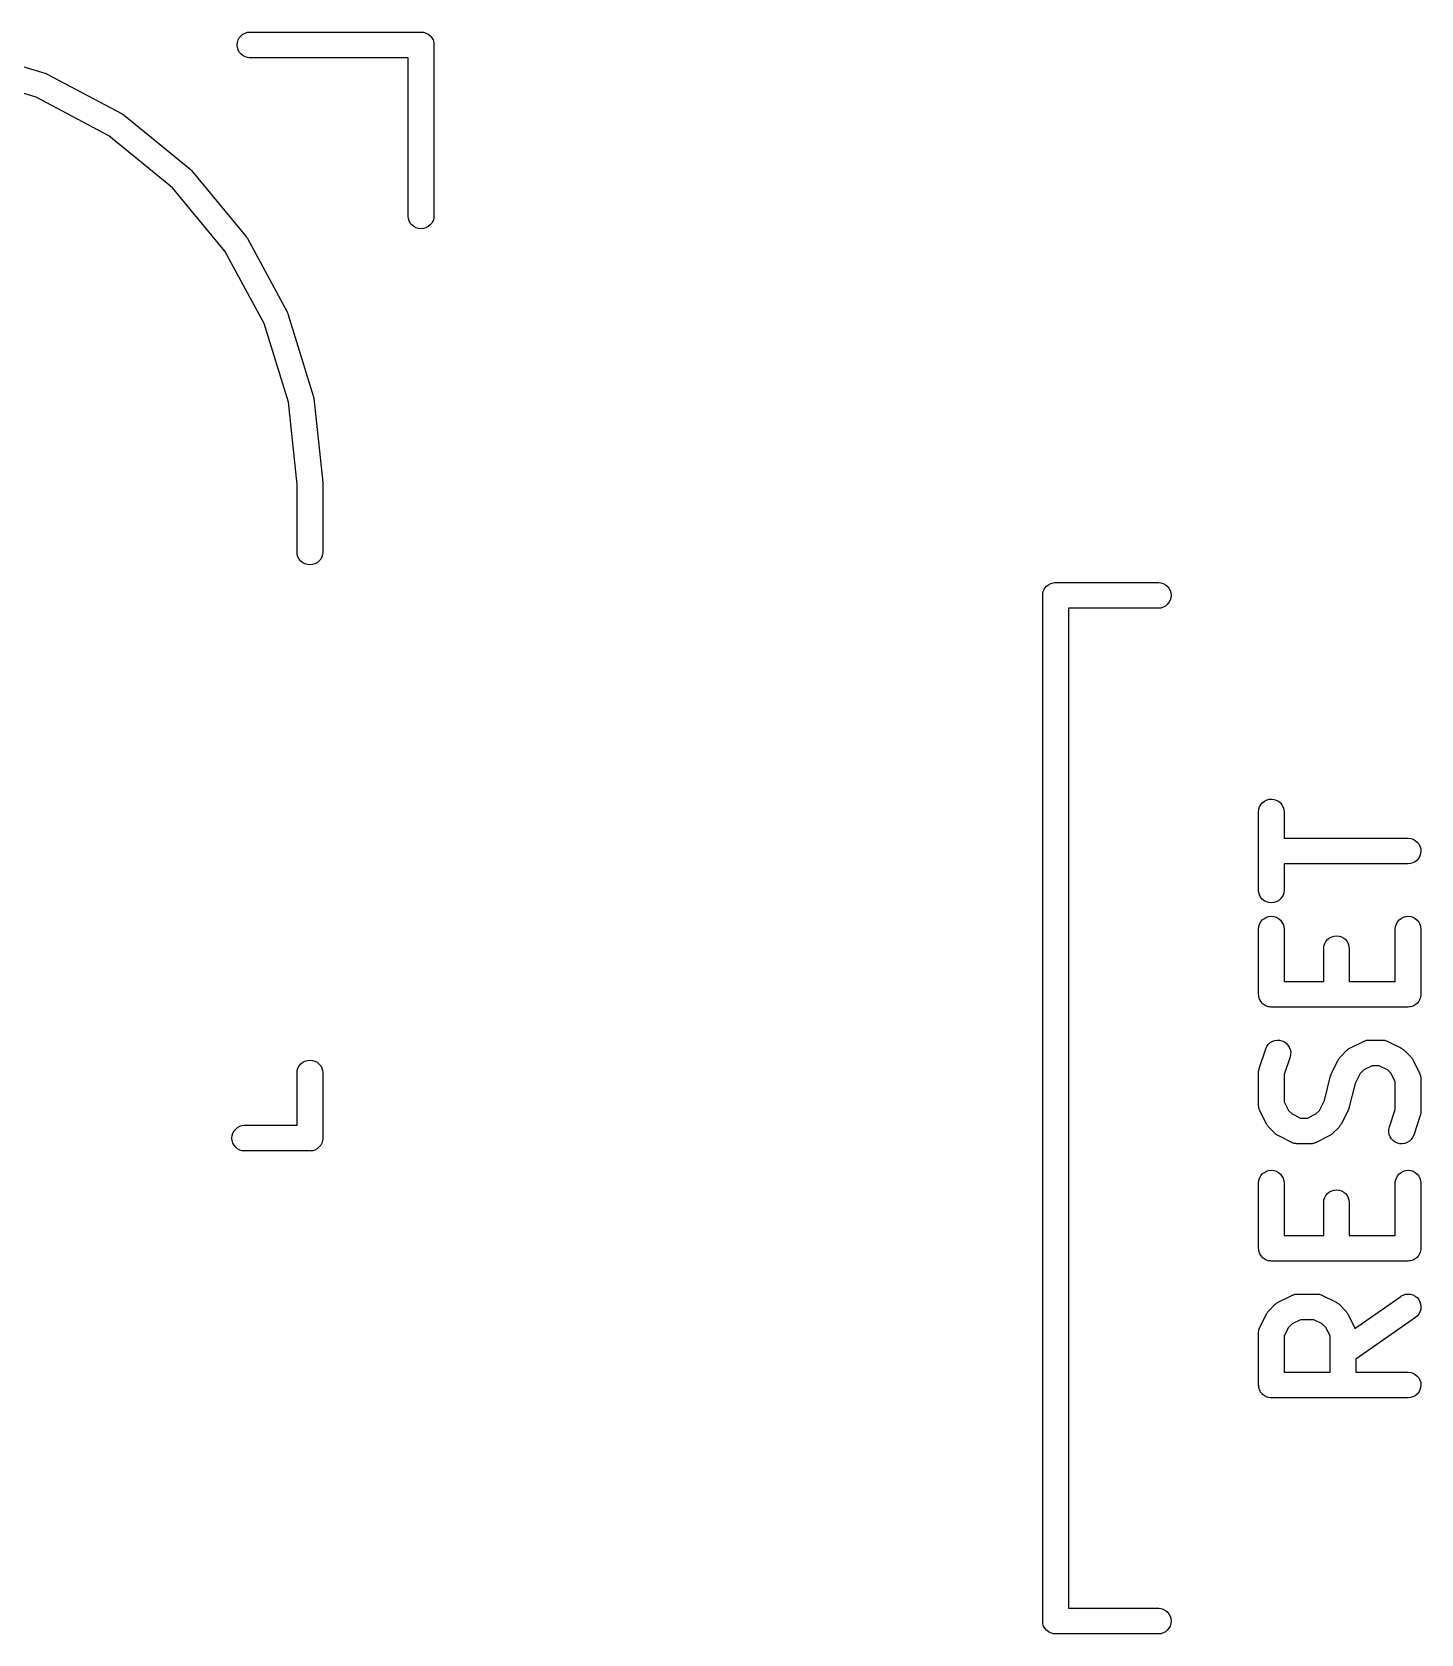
# Model space of a CAD drawing. Extents: x -13 to 127, y -89 to 15.
# Drawn here: x 99.97 to 108.1, y -5.3 to 4.08 of the extents above; entities that cross this region are included whole.
import ezdxf

# ---------------------------------------------------------------- set-up
doc = ezdxf.new("R2010")
doc.units = 0
doc.layers.add('BLACK', color=7, linetype='CONTINUOUS')

msp = doc.modelspace()

# ---------------------------------------------------------------- linework, layer by layer
at = {"layer": 'BLACK', "linetype": 'CONTINUOUS'}
for p, q in [((101.18, 4.02884), (101.187, 4.04187)), ((101.187, 4.04187), (101.197, 4.05329)), ((101.197, 4.05329), (101.208, 4.06266)), ((101.208, 4.06266), (101.221, 4.06962)), ((101.221, 4.06962), (101.235, 4.07391)), ((101.235, 4.07391), (101.246, 4.075)), ((101.246, 4.075), (102.246, 4.075)), ((102.246, 4.075), (102.25, 4.07536)), ((102.25, 4.07536), (102.254, 4.075)), ((102.254, 4.075), (102.265, 4.07391)), ((102.265, 4.07391), (102.279, 4.06962)), ((102.279, 4.06962), (102.292, 4.06266)), ((102.292, 4.06266), (102.303, 4.05329)), ((102.303, 4.05329), (102.313, 4.04187)), ((102.313, 4.04187), (102.32, 4.02884)), ((99.575, 3.97842), (100.05, 3.83515)), ((101.175, 4), (101.176, 4.0147)), ((101.176, 3.9853), (101.175, 4)), ((101.176, 4.0147), (101.18, 4.02884)), ((101.18, 3.97116), (101.176, 3.9853)), ((101.187, 3.95813), (101.18, 3.97116)), ((101.197, 3.94671), (101.187, 3.95813)), ((101.208, 3.93734), (101.197, 3.94671)), ((101.221, 3.93037), (101.208, 3.93734)), ((102.32, 4.02884), (102.324, 4.0147)), ((102.324, 4.0147), (102.325, 4)), ((102.325, 4), (102.325, 3.99632)), ((102.325, 3.99632), (102.325, 2.99632)), ((101.235, 3.92609), (101.221, 3.93037)), ((101.246, 3.925), (101.235, 3.92609)), ((102.175, 3.925), (101.246, 3.925)), ((102.175, 2.99632), (102.175, 3.925)), ((99.9992, 3.69367), (99.5387, 3.8327)), ((100.05, 3.83515), (100.051, 3.83484)), ((100.051, 3.83484), (100.057, 3.83214)), ((100.057, 3.83214), (100.063, 3.82957)), ((100.063, 3.82957), (100.501, 3.59684)), ((100.424, 3.46785), (99.9992, 3.69367)), ((100.501, 3.59684), (100.501, 3.59684)), ((100.501, 3.59684), (100.501, 3.59684)), ((100.501, 3.59684), (100.502, 3.59634)), ((100.502, 3.59634), (100.507, 3.5925)), ((100.507, 3.5925), (100.513, 3.58874)), ((100.513, 3.58874), (100.897, 3.27543)), ((100.797, 3.16384), (100.424, 3.46785)), ((100.897, 3.27543), (100.898, 3.27476)), ((100.898, 3.27476), (100.903, 3.26994)), ((100.903, 3.26994), (100.908, 3.26512)), ((100.908, 3.26512), (101.224, 2.88316)), ((101.103, 2.79321), (100.797, 3.16384)), ((102.176, 2.9853), (102.175, 2.99632)), ((102.18, 2.97116), (102.176, 2.9853)), ((102.187, 2.95813), (102.18, 2.97116)), ((102.197, 2.94671), (102.187, 2.95813)), ((102.208, 2.93734), (102.197, 2.94671)), ((102.221, 2.93037), (102.208, 2.93734)), ((102.235, 2.92609), (102.221, 2.93037)), ((102.25, 2.92464), (102.235, 2.92609)), ((102.265, 2.92609), (102.25, 2.92464)), ((102.279, 2.93037), (102.265, 2.92609)), ((102.292, 2.93734), (102.279, 2.93037)), ((102.303, 2.94671), (102.292, 2.93734)), ((102.313, 2.95813), (102.303, 2.94671)), ((102.32, 2.97116), (102.313, 2.95813)), ((102.324, 2.9853), (102.32, 2.97116)), ((102.325, 2.99632), (102.324, 2.9853)), ((101.224, 2.88316), (101.224, 2.88235)), ((101.224, 2.88235), (101.228, 2.87666)), ((101.228, 2.87666), (101.232, 2.87102)), ((101.232, 2.87102), (101.468, 2.43496)), ((101.332, 2.37008), (101.103, 2.79321)), ((101.474, 1.91058), (101.332, 2.37008)), ((101.468, 2.43496), (101.468, 2.43404)), ((101.468, 2.43404), (101.471, 2.42774)), ((101.471, 2.42774), (101.473, 2.42147)), ((101.473, 2.42147), (101.62, 1.94792)), ((101.525, 1.42868), (101.474, 1.91058)), ((101.62, 1.94792), (101.62, 1.94691)), ((101.62, 1.94691), (101.621, 1.94024)), ((101.621, 1.94024), (101.623, 1.93358)), ((101.623, 1.93358), (101.675, 1.44057)), ((101.525, 1.41474), (101.525, 1.42868)), ((101.525, 1.03032), (101.525, 1.41474)), ((101.675, 1.44057), (101.675, 1.43953)), ((101.675, 1.43953), (101.675, 1.43625)), ((101.675, 1.43625), (101.675, 1.43299)), ((101.675, 1.43299), (101.675, 1.4188)), ((101.675, 1.4188), (101.675, 1.41867)), ((101.675, 1.41867), (101.675, 1.03032)), ((101.526, 1.0193), (101.525, 1.03032)), ((101.53, 1.00516), (101.526, 1.0193)), ((101.537, 0.99213), (101.53, 1.00516)), ((101.547, 0.98071), (101.537, 0.99213)), ((101.558, 0.97134), (101.547, 0.98071)), ((101.571, 0.96437), (101.558, 0.97134)), ((101.585, 0.96009), (101.571, 0.96437)), ((101.6, 0.95864), (101.585, 0.96009)), ((101.615, 0.96009), (101.6, 0.95864)), ((101.629, 0.96437), (101.615, 0.96009)), ((101.642, 0.97134), (101.629, 0.96437)), ((101.653, 0.98071), (101.642, 0.97134)), ((101.663, 0.99213), (101.653, 0.98071)), ((101.67, 1.00516), (101.663, 0.99213)), ((101.674, 1.0193), (101.67, 1.00516)), ((101.675, 1.03032), (101.674, 1.0193)), ((105.92, 0.84266), (105.933, 0.84962)), ((105.933, 0.84962), (105.947, 0.85391)), ((105.947, 0.85391), (105.958, 0.855)), ((105.958, 0.855), (105.962, 0.85536)), ((105.962, 0.85536), (105.966, 0.855)), ((105.966, 0.855), (106.566, 0.855)), ((106.566, 0.855), (106.577, 0.85391)), ((106.577, 0.85391), (106.591, 0.84962)), ((106.591, 0.84962), (106.604, 0.84266)), ((105.887, 0.78), (105.888, 0.7947)), ((105.887, 0.77632), (105.887, 0.78)), ((105.887, -5.21631), (105.887, 0.77632)), ((105.888, 0.7947), (105.892, 0.80884)), ((105.892, 0.80884), (105.899, 0.82187)), ((105.899, 0.82187), (105.909, 0.83329)), ((105.909, 0.83329), (105.92, 0.84266)), ((106.604, 0.84266), (106.615, 0.83329)), ((106.615, 0.83329), (106.625, 0.82187)), ((106.625, 0.82187), (106.632, 0.80884)), ((106.632, 0.75116), (106.625, 0.73813)), ((106.632, 0.80884), (106.636, 0.7947)), ((106.636, 0.7653), (106.632, 0.75116)), ((106.636, 0.7947), (106.637, 0.78)), ((106.637, 0.78), (106.636, 0.7653)), ((106.566, 0.705), (106.037, 0.705)), ((106.037, 0.705), (106.037, -5.145)), ((106.577, 0.70609), (106.566, 0.705)), ((106.591, 0.71037), (106.577, 0.70609)), ((106.604, 0.71734), (106.591, 0.71037)), ((106.615, 0.72671), (106.604, 0.71734)), ((106.625, 0.73813), (106.615, 0.72671)), ((107.151, -0.47107), (107.155, -0.45712)), ((107.155, -0.45712), (107.162, -0.44429)), ((107.162, -0.44429), (107.171, -0.43308)), ((107.171, -0.43308), (107.183, -0.42391)), ((107.183, -0.42391), (107.196, -0.41713)), ((107.196, -0.41713), (107.21, -0.41299)), ((107.21, -0.41299), (107.224, -0.41167)), ((107.224, -0.41167), (107.239, -0.4132)), ((107.239, -0.4132), (107.253, -0.41753)), ((107.253, -0.41753), (107.266, -0.42449)), ((107.266, -0.42449), (107.277, -0.43382)), ((107.277, -0.43382), (107.286, -0.44516)), ((107.286, -0.44516), (107.293, -0.45809)), ((107.293, -0.45809), (107.297, -0.4721)), ((107.149, -0.48562), (107.151, -0.47107)), ((107.149, -0.48667), (107.149, -0.48562)), ((107.149, -0.94381), (107.149, -0.48667)), ((107.297, -0.4721), (107.299, -0.48667)), ((107.299, -0.48667), (107.299, -0.64024)), ((107.299, -0.64024), (108.024, -0.64024)), ((108.024, -0.64024), (108.025, -0.64024)), ((108.025, -0.64024), (108.039, -0.64188)), ((108.039, -0.64188), (108.053, -0.6463)), ((108.053, -0.6463), (108.066, -0.65335)), ((108.066, -0.65335), (108.077, -0.66276)), ((108.077, -0.66276), (108.087, -0.67417)), ((108.093, -0.7443), (108.086, -0.75718)), ((108.087, -0.67417), (108.093, -0.68714)), ((108.093, -0.68714), (108.098, -0.70118)), ((108.097, -0.73032), (108.093, -0.7443)), ((108.099, -0.71576), (108.097, -0.73032)), ((108.098, -0.70118), (108.099, -0.71576)), ((108.024, -0.79024), (107.299, -0.79024)), ((107.299, -0.79024), (107.299, -0.94381)), ((108.038, -0.78881), (108.024, -0.79024)), ((108.052, -0.78458), (108.038, -0.78881)), ((108.065, -0.77771), (108.052, -0.78458)), ((108.077, -0.76846), (108.065, -0.77771)), ((108.086, -0.75718), (108.077, -0.76846)), ((107.15, -0.95838), (107.149, -0.94381)), ((107.155, -0.97239), (107.15, -0.95838)), ((107.161, -0.98531), (107.155, -0.97239)), ((107.171, -0.99666), (107.161, -0.98531)), ((107.182, -1.00599), (107.171, -0.99666)), ((107.195, -1.01295), (107.182, -1.00599)), ((107.209, -1.01728), (107.195, -1.01295)), ((107.223, -1.01881), (107.209, -1.01728)), ((107.238, -1.01748), (107.223, -1.01881)), ((107.252, -1.01335), (107.238, -1.01748)), ((107.265, -1.00657), (107.252, -1.01335)), ((107.276, -0.99739), (107.265, -1.00657)), ((107.286, -0.98618), (107.276, -0.99739)), ((107.293, -0.97335), (107.286, -0.98618)), ((107.297, -0.9594), (107.293, -0.97335)), ((107.299, -0.94486), (107.297, -0.9594)), ((107.299, -0.94381), (107.299, -0.94486)), ((107.162, -1.13001), (107.171, -1.11879)), ((107.171, -1.11879), (107.183, -1.10962)), ((107.183, -1.10962), (107.196, -1.10284)), ((107.196, -1.10284), (107.21, -1.09871)), ((107.21, -1.09871), (107.224, -1.09738)), ((107.224, -1.09738), (107.239, -1.09891)), ((107.239, -1.09891), (107.253, -1.10324)), ((107.253, -1.10324), (107.266, -1.1102)), ((107.266, -1.1102), (107.277, -1.11953)), ((107.277, -1.11953), (107.286, -1.13088)), ((107.962, -1.13001), (107.971, -1.11879)), ((107.971, -1.11879), (107.983, -1.10962)), ((107.983, -1.10962), (107.996, -1.10284)), ((107.996, -1.10284), (108.01, -1.09871)), ((108.01, -1.09871), (108.024, -1.09738)), ((108.024, -1.09738), (108.039, -1.09891)), ((108.039, -1.09891), (108.053, -1.10324)), ((108.053, -1.10324), (108.066, -1.1102)), ((108.066, -1.1102), (108.077, -1.11953)), ((108.077, -1.11953), (108.086, -1.13088)), ((107.149, -1.17133), (107.151, -1.15679)), ((107.149, -1.17238), (107.149, -1.17133)), ((107.149, -1.55333), (107.149, -1.17238)), ((107.151, -1.15679), (107.155, -1.14283)), ((107.155, -1.14283), (107.162, -1.13001)), ((107.286, -1.13088), (107.293, -1.1438)), ((107.293, -1.1438), (107.297, -1.15781)), ((107.297, -1.15781), (107.299, -1.17238)), ((107.299, -1.17238), (107.299, -1.47833)), ((107.564, -1.22391), (107.577, -1.21713)), ((107.577, -1.21713), (107.591, -1.21299)), ((107.591, -1.21299), (107.605, -1.21167)), ((107.605, -1.21167), (107.62, -1.2132)), ((107.62, -1.2132), (107.634, -1.21753)), ((107.634, -1.21753), (107.647, -1.22449)), ((107.949, -1.17133), (107.951, -1.15679)), ((107.949, -1.17238), (107.949, -1.17133)), ((107.949, -1.47833), (107.949, -1.17238)), ((107.951, -1.15679), (107.955, -1.14283)), ((107.955, -1.14283), (107.962, -1.13001)), ((108.086, -1.13088), (108.093, -1.1438)), ((108.093, -1.1438), (108.097, -1.15781)), ((108.097, -1.15781), (108.099, -1.17238)), ((108.099, -1.17238), (108.099, -1.55333)), ((107.53, -1.28562), (107.531, -1.27107)), ((107.53, -1.28667), (107.53, -1.28562)), ((107.53, -1.47833), (107.53, -1.28667)), ((107.531, -1.27107), (107.536, -1.25712)), ((107.536, -1.25712), (107.543, -1.24429)), ((107.543, -1.24429), (107.552, -1.23308)), ((107.552, -1.23308), (107.564, -1.22391)), ((107.647, -1.22449), (107.658, -1.23382)), ((107.658, -1.23382), (107.667, -1.24516)), ((107.667, -1.24516), (107.674, -1.25809)), ((107.674, -1.25809), (107.678, -1.2721)), ((107.678, -1.2721), (107.68, -1.28667)), ((107.68, -1.28667), (107.68, -1.47833)), ((107.299, -1.47833), (107.53, -1.47833)), ((107.68, -1.47833), (107.949, -1.47833)), ((107.15, -1.56036), (107.149, -1.55333)), ((107.15, -1.56739), (107.15, -1.56036)), ((107.15, -1.56764), (107.15, -1.56739)), ((107.15, -1.5679), (107.15, -1.56764)), ((107.152, -1.57459), (107.15, -1.5679)), ((107.154, -1.58143), (107.152, -1.57459)), ((107.154, -1.58166), (107.154, -1.58143)), ((107.155, -1.58191), (107.154, -1.58166)), ((107.158, -1.58815), (107.155, -1.58191)), ((107.161, -1.5944), (107.158, -1.58815)), ((108.089, -1.58909), (108.086, -1.59527)), ((108.093, -1.58288), (108.089, -1.58909)), ((108.095, -1.57562), (108.093, -1.5824)), ((108.093, -1.5824), (108.093, -1.58263)), ((108.093, -1.58263), (108.093, -1.58288)), ((108.097, -1.56893), (108.095, -1.57562)), ((108.098, -1.56143), (108.097, -1.56841)), ((108.097, -1.56841), (108.097, -1.56866)), ((108.097, -1.56866), (108.097, -1.56893)), ((108.099, -1.55438), (108.098, -1.56143)), ((108.099, -1.55333), (108.099, -1.55384)), ((108.099, -1.55384), (108.099, -1.55386)), ((108.099, -1.55386), (108.099, -1.55387)), ((108.099, -1.55387), (108.099, -1.55438)), ((107.161, -1.5946), (107.161, -1.5944)), ((107.161, -1.59484), (107.161, -1.5946)), ((107.166, -1.60034), (107.161, -1.59484)), ((107.17, -1.60581), (107.166, -1.60034)), ((107.171, -1.60597), (107.17, -1.60581)), ((107.171, -1.60618), (107.171, -1.60597)), ((107.176, -1.61067), (107.171, -1.60618)), ((107.182, -1.61522), (107.176, -1.61067)), ((107.182, -1.61535), (107.182, -1.61522)), ((107.182, -1.61551), (107.182, -1.61535)), ((107.188, -1.61885), (107.182, -1.61551)), ((107.194, -1.62227), (107.188, -1.61885)), ((107.195, -1.62235), (107.194, -1.62227)), ((107.195, -1.62247), (107.195, -1.62235)), ((107.202, -1.62457), (107.195, -1.62247)), ((107.208, -1.62669), (107.202, -1.62457)), ((107.209, -1.62672), (107.208, -1.62669)), ((107.209, -1.6268), (107.209, -1.62672)), ((107.216, -1.62753), (107.209, -1.6268)), ((107.223, -1.62833), (107.216, -1.62753)), ((107.224, -1.62833), (107.223, -1.62833)), ((107.223, -1.62833), (107.223, -1.62833)), ((107.223, -1.62833), (107.223, -1.62833)), ((107.223, -1.62833), (107.223, -1.62833)), ((108.024, -1.62833), (107.224, -1.62833)), ((108.031, -1.62764), (108.024, -1.62833)), ((108.038, -1.62701), (108.031, -1.62764)), ((108.045, -1.62487), (108.038, -1.6269)), ((108.038, -1.6269), (108.038, -1.62693)), ((108.038, -1.62693), (108.038, -1.62701)), ((108.052, -1.62287), (108.045, -1.62487)), ((108.059, -1.61936), (108.052, -1.62267)), ((108.052, -1.62267), (108.052, -1.62275)), ((108.052, -1.62275), (108.052, -1.62287)), ((108.065, -1.61609), (108.059, -1.61936)), ((108.071, -1.61131), (108.065, -1.6158)), ((108.065, -1.6158), (108.065, -1.61593)), ((108.065, -1.61593), (108.065, -1.61609)), ((108.076, -1.60692), (108.071, -1.61131)), ((108.077, -1.60672), (108.076, -1.60692)), ((108.081, -1.60113), (108.077, -1.60655)), ((108.077, -1.60655), (108.077, -1.60672)), ((108.086, -1.59571), (108.081, -1.60113)), ((108.086, -1.59527), (108.086, -1.59547)), ((108.086, -1.59547), (108.086, -1.59571)), ((107.153, -1.98676), (107.191, -1.87247)), ((107.191, -1.87148), (107.197, -1.8582)), ((107.191, -1.87247), (107.191, -1.87148)), ((107.197, -1.8582), (107.206, -1.84636)), ((107.206, -1.84636), (107.217, -1.83642)), ((107.217, -1.83642), (107.229, -1.82876)), ((107.229, -1.82876), (107.243, -1.82367)), ((107.243, -1.82367), (107.257, -1.82133)), ((107.257, -1.82133), (107.272, -1.82186)), ((107.272, -1.82186), (107.286, -1.82521)), ((107.286, -1.82521), (107.3, -1.83126)), ((107.3, -1.83126), (107.311, -1.83979)), ((107.311, -1.83979), (107.321, -1.85047)), ((107.321, -1.85047), (107.329, -1.86288)), ((107.329, -1.86288), (107.334, -1.87657)), ((107.673, -1.87499), (107.676, -1.87333)), ((107.676, -1.87333), (107.678, -1.87138)), ((107.678, -1.87138), (107.682, -1.86945)), ((107.682, -1.86945), (107.686, -1.8672)), ((107.686, -1.8672), (107.762, -1.82911)), ((107.762, -1.82911), (107.763, -1.82865)), ((107.763, -1.82865), (107.765, -1.82788)), ((107.765, -1.82788), (107.767, -1.82685)), ((107.767, -1.82685), (107.772, -1.82537)), ((107.772, -1.82537), (107.776, -1.8236)), ((107.776, -1.8236), (107.779, -1.82326)), ((107.779, -1.82326), (107.781, -1.82262)), ((107.781, -1.82262), (107.786, -1.82212)), ((107.786, -1.82212), (107.791, -1.82132)), ((107.791, -1.82132), (107.793, -1.8214)), ((107.793, -1.8214), (107.795, -1.82119)), ((107.795, -1.82119), (107.872, -1.82119)), ((107.872, -1.82119), (107.873, -1.8212)), ((107.873, -1.8212), (107.875, -1.82144)), ((107.875, -1.82144), (107.877, -1.82139)), ((107.877, -1.82139), (107.882, -1.82226)), ((107.882, -1.82226), (107.887, -1.82283)), ((107.887, -1.82283), (107.889, -1.82349)), ((107.889, -1.82349), (107.891, -1.82387)), ((107.891, -1.82387), (107.896, -1.82571)), ((107.896, -1.82571), (107.901, -1.82725)), ((107.901, -1.82725), (107.903, -1.82832)), ((107.903, -1.82832), (107.905, -1.82911)), ((107.905, -1.82911), (107.981, -1.8672)), ((107.981, -1.8672), (107.982, -1.86768)), ((107.982, -1.86768), (107.986, -1.86997)), ((107.986, -1.86997), (107.989, -1.87196)), ((107.989, -1.87196), (107.992, -1.87394)), ((107.992, -1.87394), (107.994, -1.87564)), ((101.537, -1.97213), (101.547, -1.96071)), ((101.547, -1.96071), (101.558, -1.95134)), ((101.558, -1.95134), (101.571, -1.94437)), ((101.571, -1.94437), (101.585, -1.94009)), ((101.585, -1.94009), (101.6, -1.93864)), ((101.6, -1.93864), (101.615, -1.94009)), ((101.615, -1.94009), (101.629, -1.94437)), ((101.629, -1.94437), (101.642, -1.95134)), ((101.642, -1.95134), (101.653, -1.96071)), ((101.653, -1.96071), (101.663, -1.97213)), ((107.333, -1.91991), (107.299, -2.02265)), ((107.336, -1.90564), (107.333, -1.91991)), ((107.334, -1.87657), (107.337, -1.891)), ((107.337, -1.891), (107.336, -1.90564)), ((107.576, -2.01503), (107.614, -1.93884)), ((107.614, -1.93791), (107.617, -1.93437)), ((107.614, -1.93884), (107.614, -1.93791)), ((107.617, -1.93437), (107.619, -1.93066)), ((107.619, -1.93066), (107.621, -1.92825)), ((107.621, -1.92825), (107.622, -1.92562)), ((107.622, -1.92562), (107.625, -1.9226)), ((107.625, -1.9226), (107.628, -1.91935)), ((107.628, -1.91935), (107.666, -1.88125)), ((107.666, -1.88125), (107.667, -1.88052)), ((107.667, -1.88052), (107.67, -1.87789)), ((107.67, -1.87789), (107.673, -1.87499)), ((107.994, -1.87564), (107.997, -1.87858)), ((107.997, -1.87858), (108.001, -1.88125)), ((108.001, -1.88125), (108.039, -1.91935)), ((108.039, -1.91935), (108.04, -1.92009)), ((108.04, -1.92009), (108.042, -1.92338)), ((108.042, -1.92338), (108.045, -1.92645)), ((108.045, -1.92645), (108.047, -1.92909)), ((108.047, -1.92909), (108.049, -1.93153)), ((108.049, -1.93153), (108.051, -1.93527)), ((108.051, -1.93527), (108.053, -1.93884)), ((108.053, -1.93884), (108.091, -2.01503)), ((101.525, -2.01033), (101.526, -1.9993)), ((101.525, -2.32), (101.525, -2.01033)), ((101.526, -1.9993), (101.53, -1.98516)), ((101.53, -1.98516), (101.537, -1.97213)), ((101.663, -1.97213), (101.67, -1.98516)), ((101.67, -1.98516), (101.674, -1.9993)), ((101.674, -1.9993), (101.675, -2.01032)), ((101.675, -2.01032), (101.675, -2.39132)), ((107.149, -2.00524), (107.15, -2.00103)), ((107.149, -2.00943), (107.149, -2.00524)), ((107.149, -2.01048), (107.149, -2.00943)), ((107.149, -2.20095), (107.149, -2.01048)), ((107.15, -1.99799), (107.151, -1.99488)), ((107.15, -2.00103), (107.15, -1.99799)), ((107.151, -1.99488), (107.152, -1.99087)), ((107.152, -1.99087), (107.153, -1.98676)), ((107.299, -2.02265), (107.299, -2.18325)), ((107.534, -2.17477), (107.57, -2.03038)), ((107.57, -2.02937), (107.571, -2.02904)), ((107.57, -2.03038), (107.57, -2.02937)), ((107.571, -2.0287), (107.573, -2.02218)), ((107.571, -2.02904), (107.571, -2.0287)), ((107.573, -2.02218), (107.576, -2.01565)), ((107.576, -2.01536), (107.576, -2.01503)), ((107.576, -2.01565), (107.576, -2.01536)), ((107.743, -2.01681), (107.714, -2.07475)), ((107.764, -1.99592), (107.743, -2.01681)), ((107.813, -1.97119), (107.764, -1.99592)), ((107.854, -1.97119), (107.813, -1.97119)), ((107.903, -1.99592), (107.854, -1.97119)), ((107.924, -2.01681), (107.903, -1.99592)), ((107.949, -2.06628), (107.924, -2.01681)), ((108.091, -2.01503), (108.091, -2.01597)), ((108.091, -2.01597), (108.092, -2.01804)), ((108.092, -2.01804), (108.093, -2.01999)), ((108.093, -2.01999), (108.095, -2.0249)), ((108.095, -2.0249), (108.096, -2.02971)), ((108.096, -2.02971), (108.097, -2.03189)), ((108.097, -2.03189), (108.097, -2.034)), ((108.097, -2.034), (108.098, -2.03911)), ((108.098, -2.03911), (108.099, -2.04417)), ((108.099, -2.04417), (108.099, -2.04638)), ((108.099, -2.04638), (108.099, -2.04857)), ((108.099, -2.04857), (108.099, -2.23905)), ((107.714, -2.07475), (107.678, -2.21914)), ((107.949, -2.22688), (107.949, -2.06628)), ((107.149, -2.20315), (107.149, -2.20095)), ((107.149, -2.20535), (107.149, -2.20315)), ((107.15, -2.21041), (107.149, -2.20535)), ((107.15, -2.21552), (107.15, -2.21041)), ((107.151, -2.21764), (107.15, -2.21552)), ((107.151, -2.21981), (107.151, -2.21764)), ((107.153, -2.22462), (107.151, -2.21981)), ((107.155, -2.22953), (107.153, -2.22462)), ((107.156, -2.23148), (107.155, -2.22953)), ((107.156, -2.23355), (107.156, -2.23148)), ((107.157, -2.23449), (107.156, -2.23355)), ((107.195, -2.31068), (107.157, -2.23449)), ((107.299, -2.18325), (107.324, -2.23271)), ((107.324, -2.23271), (107.345, -2.2536)), ((107.484, -2.2536), (107.505, -2.23272)), ((107.505, -2.23272), (107.534, -2.17477)), ((107.672, -2.23449), (107.634, -2.31068)), ((107.675, -2.2273), (107.672, -2.23387)), ((107.672, -2.23387), (107.672, -2.23417)), ((107.672, -2.23417), (107.672, -2.23449)), ((107.677, -2.22083), (107.675, -2.2273)), ((107.678, -2.21914), (107.677, -2.22016)), ((107.677, -2.22016), (107.677, -2.22048)), ((107.677, -2.22048), (107.677, -2.22083)), ((107.915, -2.32962), (107.949, -2.22688)), ((108.099, -2.24009), (108.098, -2.24428)), ((108.098, -2.24428), (108.098, -2.24849)), ((108.098, -2.24849), (108.098, -2.25154)), ((108.099, -2.23905), (108.099, -2.24009)), ((101.156, -2.35313), (101.166, -2.34171)), ((101.166, -2.34171), (101.177, -2.33234)), ((101.177, -2.33234), (101.19, -2.32537)), ((101.19, -2.32537), (101.204, -2.32109)), ((101.204, -2.32109), (101.215, -2.32)), ((101.215, -2.32), (101.525, -2.32)), ((107.197, -2.31425), (107.195, -2.31068)), ((107.199, -2.31799), (107.197, -2.31425)), ((107.201, -2.32043), (107.199, -2.31799)), ((107.203, -2.32307), (107.201, -2.32043)), ((107.206, -2.32614), (107.203, -2.32307)), ((107.208, -2.32943), (107.206, -2.32614)), ((107.209, -2.33017), (107.208, -2.32943)), ((107.247, -2.36827), (107.209, -2.33017)), ((107.345, -2.2536), (107.394, -2.27833)), ((107.394, -2.27833), (107.435, -2.27833)), ((107.435, -2.27833), (107.484, -2.2536)), ((107.62, -2.33017), (107.582, -2.36827)), ((107.622, -2.32691), (107.62, -2.33017)), ((107.625, -2.3239), (107.622, -2.32691)), ((107.627, -2.32128), (107.625, -2.3239)), ((107.629, -2.31886), (107.627, -2.32128)), ((107.631, -2.31515), (107.629, -2.31886)), ((107.633, -2.31162), (107.631, -2.31515)), ((107.634, -2.31068), (107.633, -2.31162)), ((107.911, -2.34389), (107.915, -2.32962)), ((108.095, -2.26276), (108.057, -2.37705)), ((108.096, -2.25866), (108.095, -2.26276)), ((108.097, -2.25464), (108.096, -2.25866)), ((108.098, -2.25154), (108.097, -2.25464)), ((101.144, -2.395), (101.145, -2.3803)), ((101.145, -2.4097), (101.144, -2.395)), ((101.145, -2.3803), (101.149, -2.36616)), ((101.149, -2.42384), (101.145, -2.4097)), ((101.149, -2.36616), (101.156, -2.35313)), ((101.156, -2.43687), (101.149, -2.42384)), ((101.67, -2.42384), (101.663, -2.43687)), ((101.674, -2.4097), (101.67, -2.42384)), ((101.675, -2.39867), (101.674, -2.4097)), ((101.675, -2.39132), (101.675, -2.395)), ((101.675, -2.395), (101.675, -2.39867)), ((107.25, -2.37095), (107.247, -2.36827)), ((107.253, -2.37388), (107.25, -2.37095)), ((107.256, -2.37558), (107.253, -2.37388)), ((107.258, -2.37756), (107.256, -2.37558)), ((107.262, -2.37955), (107.258, -2.37756)), ((107.266, -2.38185), (107.262, -2.37955)), ((107.267, -2.38232), (107.266, -2.38185)), ((107.343, -2.42041), (107.267, -2.38232)), ((107.345, -2.42121), (107.343, -2.42041)), ((107.347, -2.42227), (107.345, -2.42121)), ((107.352, -2.42382), (107.347, -2.42227)), ((107.356, -2.42565), (107.352, -2.42382)), ((107.359, -2.42603), (107.356, -2.42565)), ((107.361, -2.42669), (107.359, -2.42603)), ((107.366, -2.42726), (107.361, -2.42669)), ((107.371, -2.42813), (107.366, -2.42726)), ((107.373, -2.42808), (107.371, -2.42813)), ((107.375, -2.42833), (107.373, -2.42808)), ((107.376, -2.42833), (107.375, -2.42833)), ((107.452, -2.42833), (107.376, -2.42833)), ((107.455, -2.42812), (107.452, -2.42833)), ((107.457, -2.4282), (107.455, -2.42812)), ((107.462, -2.42741), (107.457, -2.4282)), ((107.467, -2.42691), (107.462, -2.42741)), ((107.469, -2.42626), (107.467, -2.42691)), ((107.471, -2.42592), (107.469, -2.42626)), ((107.476, -2.42416), (107.471, -2.42592)), ((107.481, -2.42267), (107.476, -2.42416)), ((107.483, -2.42164), (107.481, -2.42267)), ((107.485, -2.42088), (107.483, -2.42164)), ((107.486, -2.42041), (107.485, -2.42088)), ((107.562, -2.38232), (107.486, -2.42041)), ((107.566, -2.38007), (107.562, -2.38232)), ((107.57, -2.37814), (107.566, -2.38007)), ((107.572, -2.37619), (107.57, -2.37814)), ((107.575, -2.37453), (107.572, -2.37619)), ((107.578, -2.37163), (107.575, -2.37453)), ((107.581, -2.36901), (107.578, -2.37163)), ((107.582, -2.36827), (107.581, -2.36901)), ((107.911, -2.35852), (107.911, -2.34389)), ((107.913, -2.37295), (107.911, -2.35852)), ((107.919, -2.38664), (107.913, -2.37295)), ((107.926, -2.39906), (107.919, -2.38664)), ((107.936, -2.40973), (107.926, -2.39906)), ((107.948, -2.41826), (107.936, -2.40973)), ((107.962, -2.42432), (107.948, -2.41826)), ((107.976, -2.42767), (107.962, -2.42432)), ((107.99, -2.42819), (107.976, -2.42767)), ((108.005, -2.42586), (107.99, -2.42819)), ((108.019, -2.42076), (108.005, -2.42586)), ((108.031, -2.4131), (108.019, -2.42076)), ((108.042, -2.40316), (108.031, -2.4131)), ((108.05, -2.39132), (108.042, -2.40316)), ((108.057, -2.37804), (108.05, -2.39132)), ((108.057, -2.37705), (108.057, -2.37804)), ((101.166, -2.44829), (101.156, -2.43687)), ((101.177, -2.45766), (101.166, -2.44829)), ((101.19, -2.46462), (101.177, -2.45766)), ((101.204, -2.46891), (101.19, -2.46462)), ((101.215, -2.47), (101.204, -2.46891)), ((101.596, -2.47), (101.215, -2.47)), ((101.6, -2.47036), (101.596, -2.47)), ((101.604, -2.47), (101.6, -2.47036)), ((101.615, -2.46891), (101.604, -2.47)), ((101.604, -2.47), (101.604, -2.47)), ((101.629, -2.46462), (101.615, -2.46891)), ((101.642, -2.45766), (101.629, -2.46462)), ((101.653, -2.44829), (101.642, -2.45766)), ((101.663, -2.43687), (101.653, -2.44829)), ((107.155, -2.62855), (107.162, -2.61572)), ((107.162, -2.61572), (107.171, -2.60451)), ((107.171, -2.60451), (107.183, -2.59534)), ((107.183, -2.59534), (107.196, -2.58856)), ((107.196, -2.58856), (107.21, -2.58442)), ((107.21, -2.58442), (107.224, -2.5831)), ((107.224, -2.5831), (107.239, -2.58463)), ((107.239, -2.58463), (107.253, -2.58895)), ((107.253, -2.58895), (107.266, -2.59592)), ((107.266, -2.59592), (107.277, -2.60525)), ((107.277, -2.60525), (107.286, -2.61659)), ((107.286, -2.61659), (107.293, -2.62952)), ((107.955, -2.62855), (107.962, -2.61572)), ((107.962, -2.61572), (107.971, -2.60451)), ((107.971, -2.60451), (107.983, -2.59534)), ((107.983, -2.59534), (107.996, -2.58856)), ((107.996, -2.58856), (108.01, -2.58442)), ((108.01, -2.58442), (108.024, -2.5831)), ((108.024, -2.5831), (108.039, -2.58463)), ((108.039, -2.58463), (108.053, -2.58895)), ((108.053, -2.58895), (108.066, -2.59592)), ((108.066, -2.59592), (108.077, -2.60525)), ((108.077, -2.60525), (108.086, -2.61659)), ((108.086, -2.61659), (108.093, -2.62952)), ((107.149, -2.65705), (107.151, -2.6425)), ((107.149, -2.65809), (107.149, -2.65705)), ((107.149, -3.03905), (107.149, -2.65809)), ((107.151, -2.6425), (107.155, -2.62855)), ((107.293, -2.62952), (107.297, -2.64353)), ((107.297, -2.64353), (107.299, -2.65809)), ((107.299, -2.65809), (107.299, -2.96405)), ((107.552, -2.7188), (107.564, -2.70962)), ((107.564, -2.70962), (107.577, -2.70284)), ((107.577, -2.70284), (107.591, -2.69871)), ((107.591, -2.69871), (107.605, -2.69738)), ((107.605, -2.69738), (107.62, -2.69891)), ((107.62, -2.69891), (107.634, -2.70324)), ((107.634, -2.70324), (107.647, -2.7102)), ((107.647, -2.7102), (107.658, -2.71953)), ((107.949, -2.65705), (107.951, -2.6425)), ((107.949, -2.65809), (107.949, -2.65705)), ((107.949, -2.96405), (107.949, -2.65809)), ((107.951, -2.6425), (107.955, -2.62855)), ((108.093, -2.62952), (108.097, -2.64353)), ((108.097, -2.64353), (108.099, -2.65809)), ((108.099, -2.65809), (108.099, -3.03905)), ((107.53, -2.77133), (107.531, -2.75679)), ((107.53, -2.77238), (107.53, -2.77133)), ((107.53, -2.96405), (107.53, -2.77238)), ((107.531, -2.75679), (107.536, -2.74283)), ((107.536, -2.74283), (107.543, -2.73001)), ((107.543, -2.73001), (107.552, -2.7188)), ((107.658, -2.71953), (107.667, -2.73088)), ((107.667, -2.73088), (107.674, -2.7438)), ((107.674, -2.7438), (107.678, -2.75781)), ((107.678, -2.75781), (107.68, -2.77238)), ((107.68, -2.77238), (107.68, -2.96405)), ((107.299, -2.96405), (107.53, -2.96405)), ((107.68, -2.96405), (107.949, -2.96405)), ((107.15, -3.04608), (107.149, -3.03905)), ((107.15, -3.0531), (107.15, -3.04608)), ((107.15, -3.05335), (107.15, -3.0531)), ((107.15, -3.05361), (107.15, -3.05335)), ((107.152, -3.06036), (107.15, -3.05361)), ((107.154, -3.06714), (107.152, -3.06036)), ((107.154, -3.06737), (107.154, -3.06714)), ((107.155, -3.06763), (107.154, -3.06737)), ((107.158, -3.07387), (107.155, -3.06763)), ((107.161, -3.08011), (107.158, -3.07387)), ((107.161, -3.08032), (107.161, -3.08011)), ((107.161, -3.08055), (107.161, -3.08032)), ((107.166, -3.08606), (107.161, -3.08055)), ((107.17, -3.09152), (107.166, -3.08606)), ((107.171, -3.09169), (107.17, -3.09152)), ((107.171, -3.0919), (107.171, -3.09169)), ((107.176, -3.09638), (107.171, -3.0919)), ((108.081, -3.08684), (108.077, -3.09226)), ((108.077, -3.09226), (108.077, -3.09243)), ((108.086, -3.08142), (108.081, -3.08684)), ((108.089, -3.0748), (108.086, -3.08099)), ((108.086, -3.08099), (108.086, -3.08119)), ((108.086, -3.08119), (108.086, -3.08142)), ((108.093, -3.06859), (108.089, -3.0748)), ((108.095, -3.06133), (108.093, -3.06811)), ((108.093, -3.06811), (108.093, -3.06834)), ((108.093, -3.06834), (108.093, -3.06859)), ((108.097, -3.05464), (108.095, -3.06133)), ((108.098, -3.04714), (108.097, -3.05413)), ((108.097, -3.05413), (108.097, -3.05438)), ((108.097, -3.05438), (108.097, -3.05464)), ((108.099, -3.04009), (108.098, -3.04714)), ((108.099, -3.03905), (108.099, -3.03956)), ((108.099, -3.03956), (108.099, -3.03957)), ((108.099, -3.03957), (108.099, -3.03959)), ((108.099, -3.03959), (108.099, -3.04009)), ((107.182, -3.10093), (107.176, -3.09638)), ((107.182, -3.10106), (107.182, -3.10093)), ((107.182, -3.10122), (107.182, -3.10106)), ((107.188, -3.10457), (107.182, -3.10122)), ((107.194, -3.10798), (107.188, -3.10457)), ((107.195, -3.10806), (107.194, -3.10798)), ((107.195, -3.10819), (107.195, -3.10806)), ((107.202, -3.11028), (107.195, -3.10819)), ((107.208, -3.11241), (107.202, -3.11028)), ((107.209, -3.11244), (107.208, -3.11241)), ((107.209, -3.11251), (107.209, -3.11244)), ((107.216, -3.11325), (107.209, -3.11251)), ((107.223, -3.11404), (107.216, -3.11325)), ((107.224, -3.11405), (107.223, -3.11404)), ((107.223, -3.11404), (107.223, -3.11404)), ((107.223, -3.11404), (107.223, -3.11404)), ((107.223, -3.11404), (107.223, -3.11404)), ((108.024, -3.11405), (107.224, -3.11405)), ((108.031, -3.11336), (108.024, -3.11405)), ((108.038, -3.11272), (108.031, -3.11336)), ((108.045, -3.11058), (108.038, -3.11262)), ((108.038, -3.11262), (108.038, -3.11264)), ((108.038, -3.11264), (108.038, -3.11272)), ((108.052, -3.10859), (108.045, -3.11058)), ((108.059, -3.10507), (108.052, -3.10839)), ((108.052, -3.10839), (108.052, -3.10846)), ((108.052, -3.10846), (108.052, -3.10859)), ((108.065, -3.1018), (108.059, -3.10507)), ((108.071, -3.09702), (108.065, -3.10152)), ((108.065, -3.10152), (108.065, -3.10164)), ((108.065, -3.10164), (108.065, -3.1018)), ((108.076, -3.09263), (108.071, -3.09702)), ((108.077, -3.09243), (108.076, -3.09263)), ((107.209, -3.40506), (107.247, -3.36697)), ((107.247, -3.36697), (107.248, -3.36623)), ((107.248, -3.36623), (107.251, -3.3636)), ((107.251, -3.3636), (107.254, -3.36071)), ((107.254, -3.36071), (107.257, -3.35905)), ((107.257, -3.35905), (107.259, -3.3571)), ((107.259, -3.3571), (107.263, -3.35516)), ((107.263, -3.35516), (107.267, -3.35292)), ((107.267, -3.35292), (107.343, -3.31482)), ((107.343, -3.31482), (107.344, -3.31436)), ((107.344, -3.31436), (107.346, -3.3136)), ((107.346, -3.3136), (107.348, -3.31256)), ((107.348, -3.31256), (107.353, -3.31108)), ((107.353, -3.31108), (107.357, -3.30931)), ((107.357, -3.30931), (107.36, -3.30897)), ((107.36, -3.30897), (107.362, -3.30833)), ((107.362, -3.30833), (107.367, -3.30783)), ((107.367, -3.30783), (107.372, -3.30703)), ((107.372, -3.30703), (107.374, -3.30712)), ((107.374, -3.30712), (107.376, -3.3069)), ((107.376, -3.3069), (107.491, -3.3069)), ((107.491, -3.3069), (107.492, -3.30691)), ((107.492, -3.30691), (107.494, -3.30716)), ((107.494, -3.30716), (107.496, -3.3071)), ((107.496, -3.3071), (107.501, -3.30797)), ((107.501, -3.30797), (107.506, -3.30854)), ((107.506, -3.30854), (107.508, -3.30921)), ((107.508, -3.30921), (107.51, -3.30958)), ((107.51, -3.30958), (107.515, -3.31142)), ((107.515, -3.31142), (107.52, -3.31297)), ((107.52, -3.31297), (107.522, -3.31403)), ((107.522, -3.31403), (107.524, -3.31482)), ((107.524, -3.31482), (107.6, -3.35292)), ((107.6, -3.35292), (107.601, -3.35339)), ((107.601, -3.35339), (107.605, -3.35568)), ((107.605, -3.35568), (107.608, -3.35767)), ((107.608, -3.35767), (107.611, -3.35966)), ((107.611, -3.35966), (107.614, -3.36136)), ((107.614, -3.36136), (107.617, -3.36429)), ((107.617, -3.36429), (107.62, -3.36697)), ((107.62, -3.36697), (107.658, -3.40506)), ((107.713, -3.508), (107.981, -3.32046)), ((107.981, -3.32046), (107.982, -3.31987)), ((107.982, -3.31987), (107.995, -3.31286)), ((107.995, -3.31286), (108.009, -3.30849)), ((108.009, -3.30849), (108.023, -3.30691)), ((108.023, -3.30691), (108.038, -3.30819)), ((108.038, -3.30819), (108.052, -3.31227)), ((108.052, -3.31227), (108.065, -3.31901)), ((108.065, -3.31901), (108.076, -3.32814)), ((108.076, -3.32814), (108.086, -3.33932)), ((108.086, -3.33932), (108.093, -3.35213)), ((108.093, -3.35213), (108.097, -3.36606)), ((108.097, -3.36606), (108.099, -3.3806)), ((107.157, -3.50074), (107.195, -3.42455)), ((107.195, -3.42362), (107.198, -3.42009)), ((107.195, -3.42455), (107.195, -3.42362)), ((107.198, -3.42009), (107.2, -3.41637)), ((107.2, -3.41637), (107.202, -3.41396)), ((107.202, -3.41396), (107.203, -3.41134)), ((107.203, -3.41134), (107.206, -3.40832)), ((107.206, -3.40832), (107.209, -3.40506)), ((107.394, -3.4569), (107.345, -3.48164)), ((107.473, -3.4569), (107.394, -3.4569)), ((107.522, -3.48164), (107.473, -3.4569)), ((107.658, -3.40506), (107.659, -3.40581)), ((107.659, -3.40581), (107.661, -3.4091)), ((107.661, -3.4091), (107.664, -3.41216)), ((107.664, -3.41216), (107.666, -3.41481)), ((107.666, -3.41481), (107.668, -3.41725)), ((107.668, -3.41725), (107.67, -3.42098)), ((107.67, -3.42098), (107.672, -3.42455)), ((107.672, -3.42455), (107.71, -3.50074)), ((108.067, -3.44335), (107.718, -3.68762)), ((108.078, -3.43382), (108.067, -3.44335)), ((108.087, -3.42232), (108.078, -3.43382)), ((108.094, -3.40928), (108.087, -3.42232)), ((108.098, -3.39519), (108.094, -3.40928)), ((108.099, -3.3806), (108.098, -3.39519)), ((107.149, -3.52884), (107.15, -3.52378)), ((107.149, -3.53104), (107.149, -3.52884)), ((107.149, -3.53324), (107.149, -3.53104)), ((107.149, -3.53428), (107.149, -3.53324)), ((107.149, -3.83905), (107.149, -3.53428)), ((107.15, -3.52378), (107.151, -3.51869)), ((107.151, -3.51659), (107.152, -3.51441)), ((107.151, -3.51869), (107.151, -3.51659)), ((107.152, -3.51441), (107.153, -3.50961)), ((107.153, -3.50961), (107.155, -3.50474)), ((107.155, -3.50474), (107.156, -3.50281)), ((107.156, -3.50281), (107.157, -3.50074)), ((107.324, -3.50252), (107.299, -3.55199)), ((107.299, -3.55199), (107.299, -3.76405)), ((107.345, -3.48164), (107.324, -3.50252)), ((107.543, -3.50252), (107.522, -3.48164)), ((107.568, -3.55199), (107.543, -3.50252)), ((107.568, -3.76405), (107.568, -3.55199)), ((107.71, -3.50074), (107.71, -3.50168)), ((107.71, -3.50168), (107.711, -3.50376)), ((107.711, -3.50376), (107.712, -3.5057)), ((107.712, -3.5057), (107.713, -3.508)), ((107.718, -3.68762), (107.718, -3.76405)), ((107.15, -3.84608), (107.149, -3.83905)), ((107.299, -3.76405), (107.568, -3.76405)), ((107.718, -3.76405), (108.024, -3.76405)), ((108.024, -3.76405), (108.025, -3.76405)), ((108.025, -3.76405), (108.039, -3.76569)), ((108.039, -3.76569), (108.053, -3.77011)), ((108.053, -3.77011), (108.066, -3.77716)), ((108.066, -3.77716), (108.077, -3.78657)), ((108.077, -3.78657), (108.087, -3.79798)), ((108.087, -3.79798), (108.093, -3.81095)), ((108.093, -3.81095), (108.098, -3.82499)), ((108.099, -3.83957), (108.097, -3.85413)), ((108.098, -3.82499), (108.099, -3.83957)), ((107.15, -3.8531), (107.15, -3.84608)), ((107.15, -3.85335), (107.15, -3.8531)), ((107.15, -3.85362), (107.15, -3.85335)), ((107.152, -3.86036), (107.15, -3.85362)), ((107.154, -3.86714), (107.152, -3.86036)), ((107.154, -3.86738), (107.154, -3.86714)), ((107.155, -3.86763), (107.154, -3.86738)), ((107.158, -3.87387), (107.155, -3.86763)), ((107.161, -3.88011), (107.158, -3.87387)), ((107.161, -3.88032), (107.161, -3.88011)), ((107.161, -3.88055), (107.161, -3.88032)), ((107.166, -3.88606), (107.161, -3.88055)), ((107.17, -3.89152), (107.166, -3.88606)), ((107.171, -3.89169), (107.17, -3.89152)), ((107.171, -3.89189), (107.171, -3.89169)), ((107.176, -3.89638), (107.171, -3.89189)), ((107.182, -3.90093), (107.176, -3.89638)), ((107.182, -3.90106), (107.182, -3.90093)), ((107.182, -3.90122), (107.182, -3.90106)), ((107.188, -3.90457), (107.182, -3.90122)), ((107.194, -3.90798), (107.188, -3.90457)), ((107.195, -3.90806), (107.194, -3.90798)), ((107.195, -3.90819), (107.195, -3.90806)), ((107.202, -3.91028), (107.195, -3.90819)), ((107.208, -3.91241), (107.202, -3.91028)), ((107.209, -3.91244), (107.208, -3.91241)), ((107.209, -3.91251), (107.209, -3.91244)), ((107.216, -3.91325), (107.209, -3.91251)), ((107.223, -3.91404), (107.216, -3.91325)), ((107.224, -3.91405), (107.223, -3.91404)), ((107.223, -3.91404), (107.223, -3.91404)), ((107.223, -3.91404), (107.223, -3.91404)), ((107.223, -3.91404), (107.223, -3.91404)), ((108.024, -3.91405), (107.224, -3.91405)), ((108.038, -3.91262), (108.024, -3.91405)), ((108.052, -3.90839), (108.038, -3.91262)), ((108.065, -3.90152), (108.052, -3.90839)), ((108.077, -3.89226), (108.065, -3.90152)), ((108.086, -3.88099), (108.077, -3.89226)), ((108.093, -3.86811), (108.086, -3.88099)), ((108.097, -3.85413), (108.093, -3.86811)), ((106.037, -5.145), (106.566, -5.145)), ((106.566, -5.145), (106.577, -5.14609)), ((106.577, -5.14609), (106.591, -5.15037)), ((106.591, -5.15037), (106.604, -5.15734)), ((105.887, -5.22), (105.887, -5.21631)), ((105.888, -5.2347), (105.887, -5.22)), ((105.892, -5.24884), (105.888, -5.2347)), ((106.604, -5.15734), (106.615, -5.16671)), ((106.615, -5.16671), (106.625, -5.17813)), ((106.625, -5.17813), (106.632, -5.19116)), ((106.632, -5.19116), (106.636, -5.2053)), ((106.636, -5.2347), (106.632, -5.24884)), ((106.636, -5.2053), (106.637, -5.22)), ((106.637, -5.22), (106.636, -5.2347)), ((105.899, -5.26187), (105.892, -5.24884)), ((105.909, -5.27329), (105.899, -5.26187)), ((105.92, -5.28266), (105.909, -5.27329)), ((105.933, -5.28963), (105.92, -5.28266)), ((105.947, -5.29391), (105.933, -5.28963)), ((105.958, -5.295), (105.947, -5.29391)), ((105.962, -5.29536), (105.958, -5.295)), ((105.966, -5.295), (105.962, -5.29536)), ((106.566, -5.295), (105.966, -5.295)), ((106.577, -5.29391), (106.566, -5.295)), ((106.591, -5.28963), (106.577, -5.29391)), ((106.604, -5.28266), (106.591, -5.28963)), ((106.615, -5.27329), (106.604, -5.28266)), ((106.625, -5.26187), (106.615, -5.27329)), ((106.632, -5.24884), (106.625, -5.26187))]:
    msp.add_line(p, q, dxfattribs=at)

doc.saveas('drawing.dxf')
